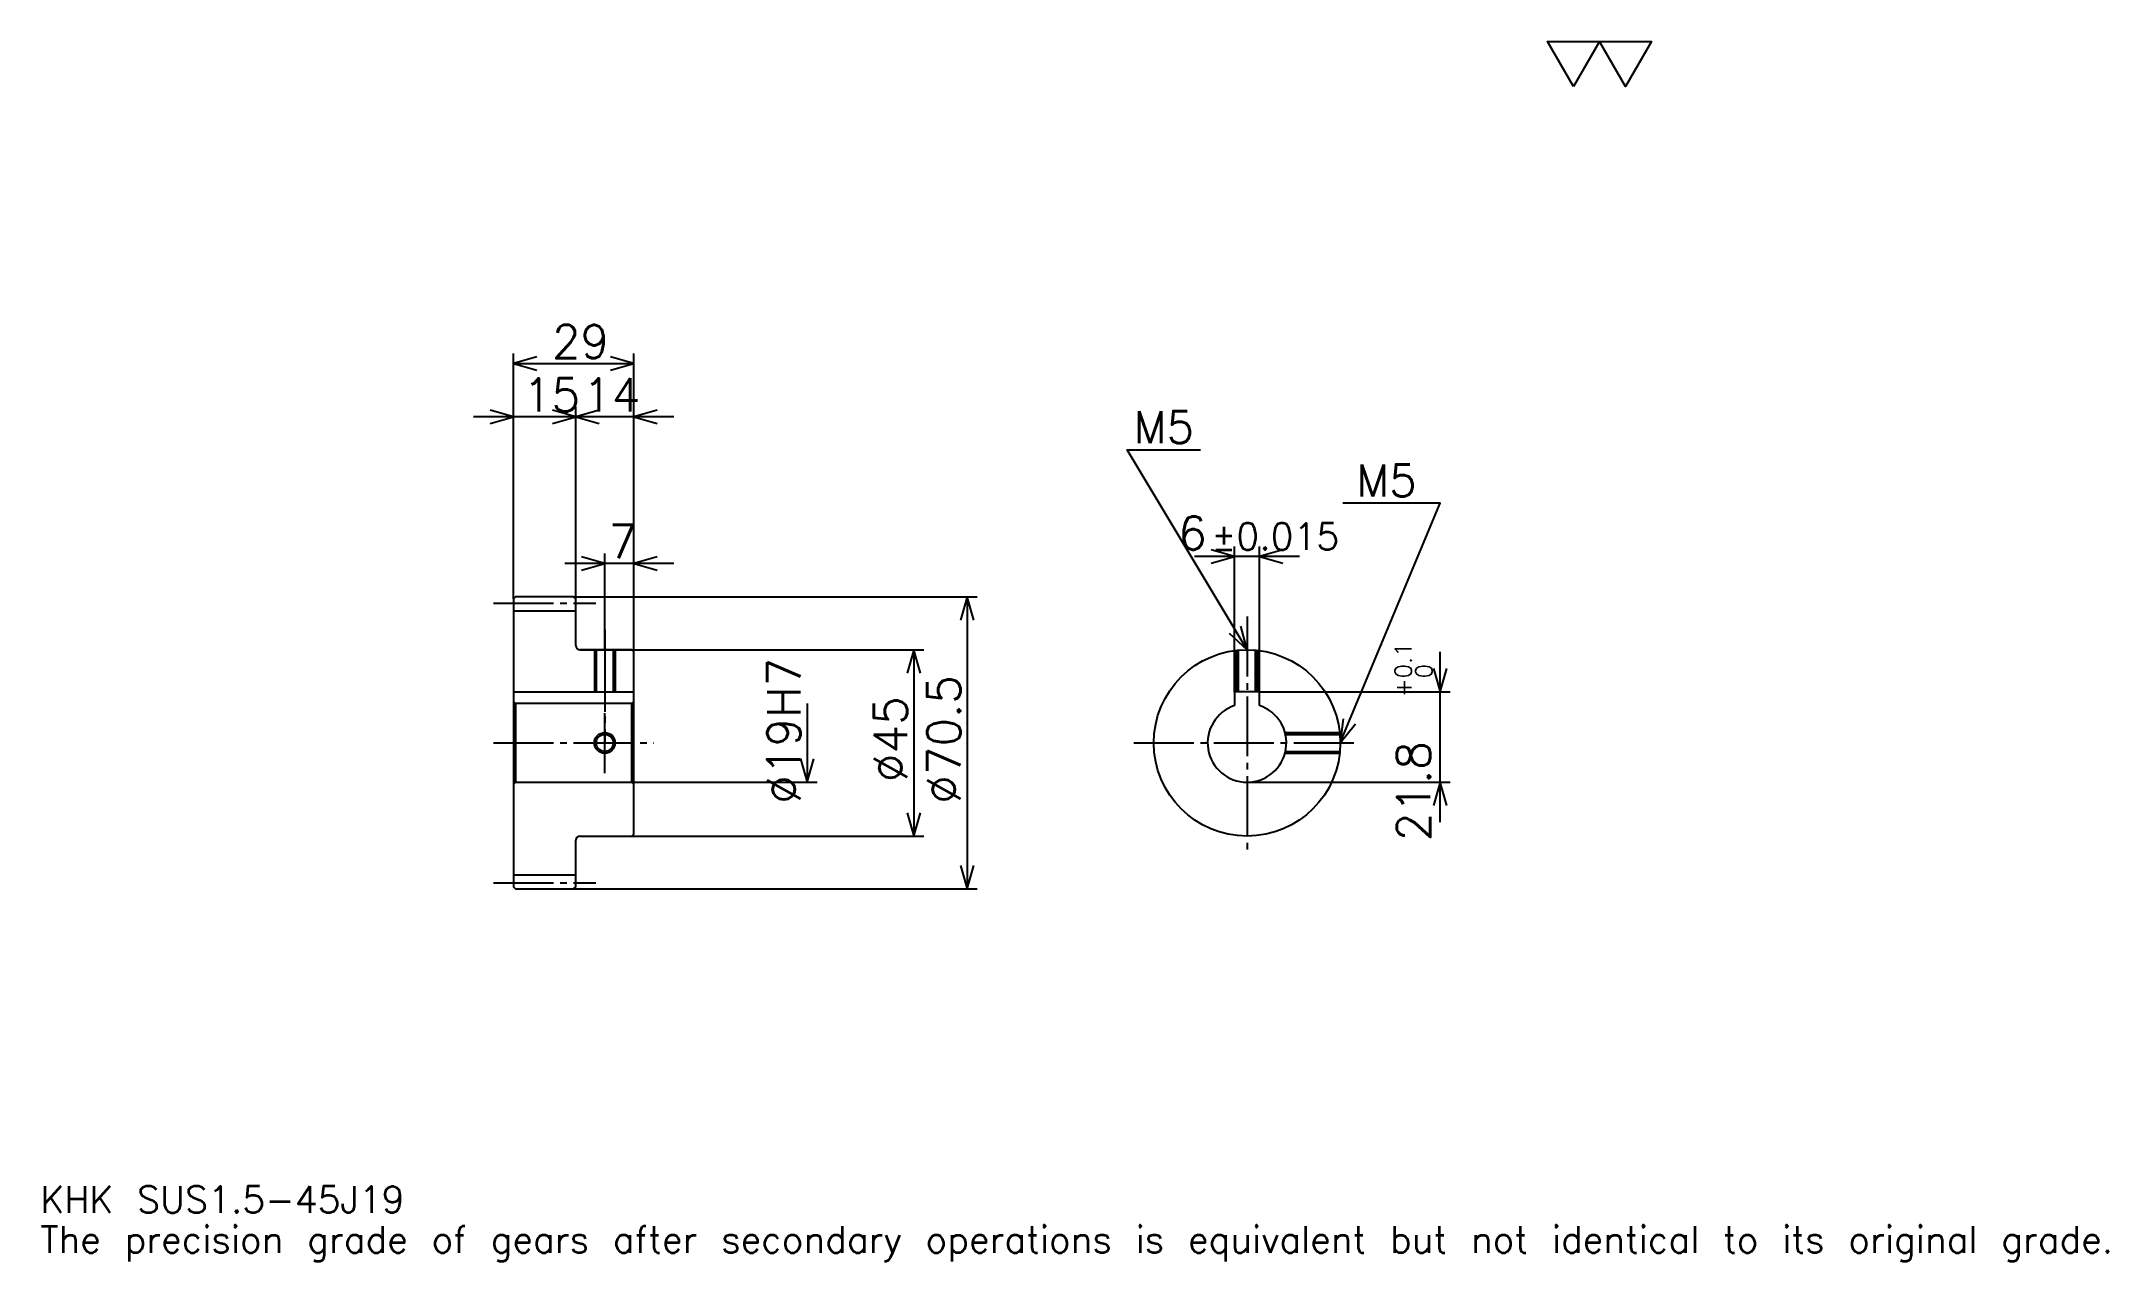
# Model space of a CAD drawing. Extents: x 16 to 515, y 6 to 300.
import ezdxf

# ---------------------------------------------------------------- set-up
doc = ezdxf.new("R2010")
doc.units = 0
doc.linetypes.add('DASHDOT', pattern=[19.304349, 14.478261, -1.608696, 1.608696, -1.608696])
doc.layers.get('0').update_dxf_attribs({"linetype": 'CONTINUOUS'})
doc.layers.add('DASHDOT', color=6, linetype='DASHDOT')
doc.styles.add('KANJI', font='TXT', dxfattribs={"bigfont": 'BIGFONT'})

msp = doc.modelspace()

# ---------------------------------------------------------------- linework, layer by layer
at = {"color": 5}
for p, q in [((130.304352, 166.358688), (130.304352, 225.07608)), ((159.304352, 166.358688), (159.304352, 225.07608)), ((130.304352, 222.66304), (159.304352, 222.66304)), ((154.956528, 209.793472), (120.652176, 209.793472)), ((168.956528, 209.793472), (135.652176, 209.793472)), ((145.304352, 166.358688), (145.304352, 212.206512)), ((152.304352, 166.358688), (152.304352, 176.815216)), ((319.934784, 176.130432), (294.630432, 176.130432)), ((304.282593, 143.408691), (304.282593, 178.543472)), ((310.282593, 143.408691), (310.282593, 178.543472)), ((168.956528, 174.402161), (142.652176, 174.402161)), ((130.304352, 165.858688), (130.304352, 166.358688)), ((144.804352, 166.358688), (159.304352, 166.358688)), ((145.304352, 165.858688), (145.304352, 166.358688)), ((152.304352, 153.608688), (152.304352, 166.358688)), ((152.304352, 153.608688), (152.304352, 166.358688)), ((159.304352, 166.358688), (242.152176, 166.358688)), ((159.304352, 153.108688), (159.304352, 166.358688)), ((239.739136, 166.358688), (239.739136, 95.858688)), ((146.304352, 153.608688), (159.304352, 153.608688)), ((159.304352, 153.608688), (229.282608, 153.608688)), ((226.869568, 153.608688), (226.869568, 108.608688)), ((353.913025, 111.956512), (353.913025, 153.060867)), ((201.130432, 140.608688), (201.130432, 121.608688)), ((310.282593, 143.408691), (356.32608, 143.408691)), ((159.304352, 121.608688), (203.543488, 121.608688)), ((307.282593, 121.608688), (356.32608, 121.608688)), ((146.304352, 108.608688), (159.304352, 108.608688)), ((159.304352, 108.608688), (229.282608, 108.608688)), ((144.804352, 95.858688), (159.304352, 95.858688)), ((159.304352, 95.858688), (242.152176, 95.858688))]:
    msp.add_line(p, q, dxfattribs=at)
at = {"color": 4}
for p, q in [((130.304352, 162.983688), (145.304352, 162.983688)), ((130.304352, 143.408691), (159.304352, 143.408691)), ((130.804352, 140.608688), (130.804352, 121.608688)), ((158.804352, 140.608688), (159.304352, 141.108688)), ((158.804352, 121.608688), (159.304352, 121.108688)), ((130.304352, 99.233688), (145.304352, 99.233688))]:
    msp.add_line(p, q, dxfattribs=at)
at = {"color": 7}
msp.add_lwpolyline([(386.086945, 289.565216), (379.813019, 300.440002), (404.908691, 300.440002), (398.634766, 289.565216), (392.36087, 300.440002), (386.086945, 289.565216)], dxfattribs=at)
at = {"color": 5}
for points in [[(135.934784, 224.271729), (130.304352, 222.66304), (135.934784, 221.054352)], [(153.67392, 221.054352), (159.304352, 222.66304), (153.67392, 224.271729)], [(124.67392, 208.184784), (130.304352, 209.793472), (124.67392, 211.402161)], [(139.67392, 208.184784), (145.304352, 209.793472), (139.67392, 211.402161)], [(150.934784, 211.402161), (145.304352, 209.793472), (150.934784, 208.184784)], [(164.934784, 211.402161), (159.304352, 209.793472), (164.934784, 208.184784)], [(307.282593, 153.608688), (278.326111, 201.869568), (296.021729, 201.869568)], [(329.782593, 131.108688), (353.913025, 189), (330.426086, 189)], [(146.67392, 172.793472), (152.304352, 174.402161), (146.67392, 176.010864)], [(164.934784, 176.010864), (159.304352, 174.402161), (164.934784, 172.793472)], [(298.652161, 174.521729), (304.282593, 176.130432), (298.652161, 177.73912)], [(315.913025, 177.73912), (310.282593, 176.130432), (315.913025, 174.521729)], [(241.347839, 160.728256), (239.739136, 166.358688), (238.130432, 160.728256)], [(303.006348, 157.609085), (307.282593, 153.608688), (305.765198, 159.26442)], [(228.478271, 147.978256), (226.869568, 153.608688), (225.260864, 147.978256)], [(352.304352, 149.039124), (353.913025, 143.408691), (355.521729, 149.039124)], [(330.463989, 136.924652), (329.782593, 131.108688), (333.433716, 135.686798)], [(199.521744, 127.23912), (201.130432, 121.608688), (202.739136, 127.23912)], [(355.521729, 115.978256), (353.913025, 121.608688), (352.304352, 115.978256)], [(225.260864, 114.23912), (226.869568, 108.608688), (228.478271, 114.23912)], [(238.130432, 101.48912), (239.739136, 95.858688), (241.347839, 101.48912)]]:
    msp.add_lwpolyline(points, dxfattribs=at)
at = {"color": 4}
for points in [[(145.304352, 154.608688), (145.304352, 165.858688), (144.804352, 166.358688), (130.804352, 166.358688), (130.304352, 165.858688), (130.304352, 121.108688)], [(146.304352, 108.608688), (158.804352, 108.608688), (159.304352, 109.108688), (159.304352, 153.108688), (158.804352, 153.608688), (146.304352, 153.608688)], [(149.804352, 153.608688), (149.804352, 143.408691)], [(150.239349, 153.608688), (150.239349, 143.408691)], [(154.369354, 153.608688), (154.369354, 143.408691)], [(154.804352, 153.608688), (154.804352, 143.408691)], [(304.782593, 143.408691), (304.782593, 153.46936)], [(305.21759, 143.408691), (305.21759, 153.513733)], [(309.347595, 143.408691), (309.347595, 153.513733)], [(309.782593, 143.408691), (309.782593, 153.46936)], [(130.304352, 121.108688), (130.804352, 121.608688), (158.804352, 121.608688), (158.804352, 140.608688), (130.804352, 140.608688), (130.304352, 141.108688)], [(310.282593, 140.122559), (310.282593, 143.408691), (304.282593, 143.408691), (304.282593, 140.122559)], [(316.447754, 133.608688), (329.64328, 133.608688)], [(316.555481, 133.173691), (329.687653, 133.173691)], [(316.447754, 128.608688), (329.64328, 128.608688)], [(316.555481, 129.043686), (329.687653, 129.043686)], [(130.304352, 121.108688), (130.304352, 96.358688), (130.804352, 95.858688), (144.804352, 95.858688), (145.304352, 96.358688), (145.304352, 107.608688)]]:
    msp.add_lwpolyline(points, dxfattribs=at)
for centre, radius in [((307.282593, 131.108688), 22.5), ((152.304352, 131.108688), 2.065)]:
    msp.add_circle(centre, radius, dxfattribs=at)
at = {"color": 7}
msp.add_circle((152.304352, 131.108688), 2.5, dxfattribs=at)
at = {"color": 4}
for centre, radius, start, end in [((146.304352, 154.608688), 1, 180, 270), ((307.282593, 131.108688), 9.5, 108.40848033, 71.59151967), ((146.304352, 107.608688), 1, 90, 180)]:
    msp.add_arc(centre, radius, start, end, dxfattribs=at)
at = {"layer": 'DASHDOT', "color": 7}
for p, q in [((125.478264, 164.858688), (150.130432, 164.858688)), ((307.282593, 161.652161), (307.282593, 103.7826)), ((152.304352, 153.608688), (152.304352, 131.108688)), ((125.478264, 131.108688), (164.130432, 131.108688)), ((279.956543, 131.108688), (334.608704, 131.108688)), ((125.478264, 97.358688), (150.130432, 97.358688))]:
    msp.add_line(p, q, dxfattribs=at)
for points in [[(152.304352, 158.434784), (152.304352, 138.582596)], [(152.304352, 123.7826), (152.304352, 138.434769)], [(144.978271, 131.108688), (159.630432, 131.108688)]]:
    msp.add_lwpolyline(points, dxfattribs=at)

# ---------------------------------------------------------------- texts
at = {"color": 7, "style": 'KANJI'}
for s, height, p in [('29', 8.043478, (139.576096, 223.949997)), ('15', 8.043478, (132.576096, 211.080429)), ('14', 8.043478, (147.076096, 211.080429)), ('M5', 7.721739, (279.934784, 203.478256)), ('M5', 7.721739, (333.643494, 190.608688)), ('6', 8.043478, (290.67926, 177.73912)), ('7', 8.043478, (153.190216, 175.689117)), ('%%p0.015', 6.434783, (298.641327, 177.73912)), ('KHK SUS1.5-45J19', 6.434783, (16.086956, 17.695652)), ('The precision grade of gears after secondary operations is equivalent but not identical to its original grade.', 6.434783, (16.086956, 8.043478))]:
    msp.add_text(s, height=height, dxfattribs=at).set_placement(p)
for s, height, p in [('%%c19H7', 8.043478, (199.521744, 116.429337)), ('0.1', 4.021739, (346.995667, 146.713562)), ('%%c70.5', 8.043478, (238.130432, 116.429337)), ('+', 4.021739, (346.995667, 142.209213)), ('0', 4.021739, (351.982605, 146.713562)), ('%%c45', 8.043478, (225.260864, 121.6576)), ('21.8', 8.043478, (351.5, 107.393845))]:
    msp.add_text(s, height=height, rotation=90, dxfattribs=at).set_placement(p)

doc.saveas('drawing.dxf')
